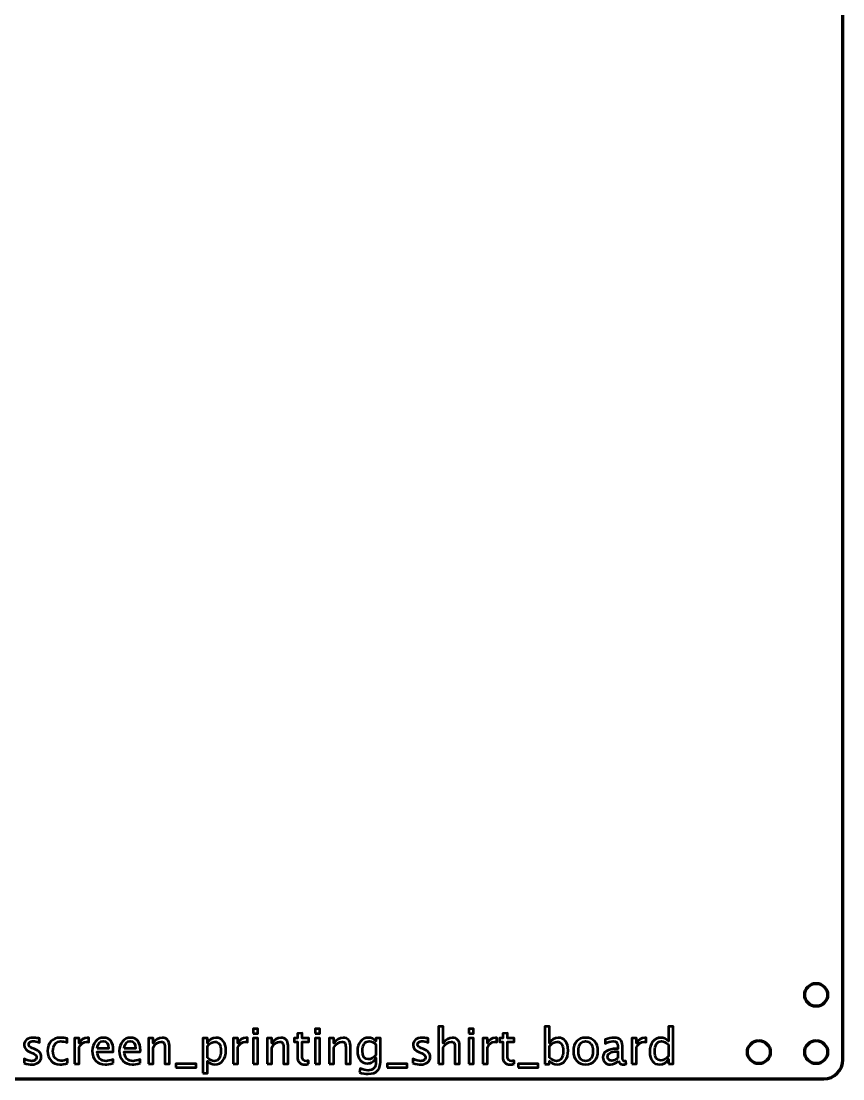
# Model space of a CAD drawing. Header units: centimetres. Extents: x -21.7 to 21.7, y -27.7 to 27.7.
# Drawn here: x 0.18 to 21.7, y -27.7 to 0 of the extents above; entities that cross this region are included whole.
import ezdxf

# ---------------------------------------------------------------- set-up
doc = ezdxf.new("R2010")
doc.units = ezdxf.units.CM
doc.header["$MEASUREMENT"] = 0
doc.layers.add('Layer 1', color=7, linetype='Continuous')

msp = doc.modelspace()

# ---------------------------------------------------------------- linework, layer by layer
at = {"layer": 'Layer 1', "lineweight": 158}
for centre in [(21.00001, -25.50001), (19.50001, -27.00001), (21.00001, -27.00001)]:
    msp.add_ellipse(centre, major_axis=(0, 0.30001), ratio=1, dxfattribs=at)
msp.add_open_spline([(-5.2, 22.7), (-5.2, 22.7), (-5.2, 27.2), (-5.2, 27.2), (-5.2, 27.2), (-5.2, 27.47614), (-4.97614, 27.7), (-4.7, 27.7), (-4.7, 27.7), (-4.7, 27.7), (4.7, 27.7), (4.7, 27.7), (4.7, 27.7), (4.97614, 27.7), (5.2, 27.47614), (5.2, 27.2), (5.2, 27.2), (5.2, 27.2), (5.2, 22.7), (5.2, 22.7), (5.2, 22.7), (5.2, 21.04314), (6.54314, 19.7), (8.2, 19.7), (8.2, 19.7), (8.2, 19.7), (18.7, 17.2), (18.7, 17.2), (18.7, 17.2), (20.35686, 17.2), (21.7, 15.85686), (21.7, 14.2), (21.7, 14.2), (21.7, 14.2), (21.7, -27.2), (21.7, -27.2), (21.7, -27.2), (21.7, -27.47614), (21.47614, -27.7), (21.2, -27.7), (21.2, -27.7), (21.2, -27.7), (4.7, -27.7), (4.7, -27.7), (4.7, -27.7), (4.7, -27.7), (-4.7, -27.7), (-4.7, -27.7), (-4.7, -27.7), (-4.7, -27.7), (-21.2, -27.7), (-21.2, -27.7), (-21.2, -27.7), (-21.47614, -27.7), (-21.7, -27.47614), (-21.7, -27.2), (-21.7, -27.2), (-21.7, -27.2), (-21.7, 14.2), (-21.7, 14.2), (-21.7, 14.2), (-21.7, 15.85686), (-20.35686, 17.2), (-18.7, 17.2), (-18.7, 17.2), (-18.7, 17.2), (-8.2, 19.7), (-8.2, 19.7), (-8.2, 19.7), (-6.54314, 19.7), (-5.2, 21.04314), (-5.2, 22.7)], degree=3, knots=[0, 0, 0, 0, 0.05263158, 0.05263158, 0.05263158, 0.05263158, 0.10526316, 0.10526316, 0.10526316, 0.10526316, 0.15789474, 0.15789474, 0.15789474, 0.15789474, 0.21052632, 0.21052632, 0.21052632, 0.21052632, 0.26315789, 0.26315789, 0.26315789, 0.26315789, 0.31578947, 0.31578947, 0.31578947, 0.31578947, 0.36842105, 0.36842105, 0.36842105, 0.36842105, 0.42105263, 0.42105263, 0.42105263, 0.42105263, 0.47368421, 0.47368421, 0.47368421, 0.47368421, 0.52631579, 0.52631579, 0.52631579, 0.52631579, 0.57894737, 0.57894737, 0.57894737, 0.57894737, 0.63157895, 0.63157895, 0.63157895, 0.63157895, 0.68421053, 0.68421053, 0.68421053, 0.68421053, 0.73684211, 0.73684211, 0.73684211, 0.73684211, 0.78947368, 0.78947368, 0.78947368, 0.78947368, 0.84210526, 0.84210526, 0.84210526, 0.84210526, 0.89473684, 0.89473684, 0.89473684, 0.89473684, 1, 1, 1, 1], dxfattribs=at)
at = {"layer": 'Layer 1', "color": 5, "lineweight": 53}
for points, knots in [([(6.25127, -26.51376), (6.25127, -26.51376), (6.25127, -26.39184), (6.25127, -26.39184), (6.25127, -26.39184), (6.25127, -26.39184), (6.37319, -26.39184), (6.37319, -26.39184), (6.37319, -26.39184), (6.37319, -26.39184), (6.37319, -26.51376), (6.37319, -26.51376), (6.37319, -26.51376), (6.37319, -26.51376), (6.25127, -26.51376), (6.25127, -26.51376)], [0, 0, 0, 0, 0.2, 0.2, 0.2, 0.2, 0.4, 0.4, 0.4, 0.4, 0.6, 0.6, 0.6, 0.6, 1, 1, 1, 1]), ([(7.70754, -27.30984), (7.66986, -27.32021), (7.63706, -27.32529), (7.60933, -27.32529), (7.60933, -27.32529), (7.5471, -27.32529), (7.49863, -27.30751), (7.46391, -27.27195), (7.46391, -27.27195), (7.42899, -27.23639), (7.41163, -27.18707), (7.41163, -27.12378), (7.41163, -27.12378), (7.41163, -27.12378), (7.41163, -26.72839), (7.41163, -26.72839), (7.41163, -26.72839), (7.41163, -26.72839), (7.32739, -26.72839), (7.32739, -26.72839), (7.32739, -26.72839), (7.32739, -26.72839), (7.32739, -26.63695), (7.32739, -26.63695), (7.32739, -26.63695), (7.32739, -26.63695), (7.41163, -26.63695), (7.41163, -26.63695), (7.41163, -26.63695), (7.41163, -26.63695), (7.41163, -26.51524), (7.41163, -26.51524), (7.41163, -26.51524), (7.41163, -26.51524), (7.53355, -26.5036), (7.53355, -26.5036), (7.53355, -26.5036), (7.53355, -26.5036), (7.53355, -26.63695), (7.53355, -26.63695), (7.53355, -26.63695), (7.53355, -26.63695), (7.71008, -26.63695), (7.71008, -26.63695), (7.71008, -26.63695), (7.71008, -26.63695), (7.71008, -26.72839), (7.71008, -26.72839), (7.71008, -26.72839), (7.71008, -26.72839), (7.53355, -26.72839), (7.53355, -26.72839), (7.53355, -26.72839), (7.53355, -26.72839), (7.53355, -27.10177), (7.53355, -27.10177), (7.53355, -27.10177), (7.53355, -27.18982), (7.57186, -27.23385), (7.64827, -27.23385), (7.64827, -27.23385), (7.66457, -27.23385), (7.68426, -27.2311), (7.70754, -27.22581), (7.70754, -27.22581), (7.70754, -27.22581), (7.70754, -27.30984), (7.70754, -27.30984)], [0, 0, 0, 0, 0.05555556, 0.05555556, 0.05555556, 0.05555556, 0.11111111, 0.11111111, 0.11111111, 0.11111111, 0.16666667, 0.16666667, 0.16666667, 0.16666667, 0.22222222, 0.22222222, 0.22222222, 0.22222222, 0.27777778, 0.27777778, 0.27777778, 0.27777778, 0.33333333, 0.33333333, 0.33333333, 0.33333333, 0.38888889, 0.38888889, 0.38888889, 0.38888889, 0.44444444, 0.44444444, 0.44444444, 0.44444444, 0.5, 0.5, 0.5, 0.5, 0.55555556, 0.55555556, 0.55555556, 0.55555556, 0.61111111, 0.61111111, 0.61111111, 0.61111111, 0.66666667, 0.66666667, 0.66666667, 0.66666667, 0.72222222, 0.72222222, 0.72222222, 0.72222222, 0.77777778, 0.77777778, 0.77777778, 0.77777778, 0.83333333, 0.83333333, 0.83333333, 0.83333333, 0.88888889, 0.88888889, 0.88888889, 0.88888889, 1, 1, 1, 1]), ([(7.88153, -26.51376), (7.88153, -26.51376), (7.88153, -26.39184), (7.88153, -26.39184), (7.88153, -26.39184), (7.88153, -26.39184), (8.00345, -26.39184), (8.00345, -26.39184), (8.00345, -26.39184), (8.00345, -26.39184), (8.00345, -26.51376), (8.00345, -26.51376), (8.00345, -26.51376), (8.00345, -26.51376), (7.88153, -26.51376), (7.88153, -26.51376)], [0, 0, 0, 0, 0.2, 0.2, 0.2, 0.2, 0.4, 0.4, 0.4, 0.4, 0.6, 0.6, 0.6, 0.6, 1, 1, 1, 1]), ([(11.11115, -27.31005), (11.11115, -27.31005), (11.11115, -26.33088), (11.11115, -26.33088), (11.11115, -26.33088), (11.11115, -26.33088), (11.23307, -26.33088), (11.23307, -26.33088), (11.23307, -26.33088), (11.23307, -26.33088), (11.23307, -26.76416), (11.23307, -26.76416), (11.23307, -26.76416), (11.29763, -26.66997), (11.37679, -26.62298), (11.47035, -26.62298), (11.47035, -26.62298), (11.52919, -26.62298), (11.57597, -26.64139), (11.61047, -26.67844), (11.61047, -26.67844), (11.64497, -26.71527), (11.66233, -26.76501), (11.66233, -26.82724), (11.66233, -26.82724), (11.66233, -26.82724), (11.66233, -27.31005), (11.66233, -27.31005), (11.66233, -27.31005), (11.66233, -27.31005), (11.54041, -27.31005), (11.54041, -27.31005), (11.54041, -27.31005), (11.54041, -27.31005), (11.54041, -26.86703), (11.54041, -26.86703), (11.54041, -26.86703), (11.54041, -26.81708), (11.533, -26.78152), (11.5184, -26.76035), (11.5184, -26.76035), (11.50358, -26.73897), (11.47924, -26.72839), (11.44516, -26.72839), (11.44516, -26.72839), (11.37023, -26.72839), (11.29953, -26.77728), (11.23307, -26.87507), (11.23307, -26.87507), (11.23307, -26.87507), (11.23307, -27.31005), (11.23307, -27.31005), (11.23307, -27.31005), (11.23307, -27.31005), (11.11115, -27.31005), (11.11115, -27.31005)], [0, 0, 0, 0, 0.06666667, 0.06666667, 0.06666667, 0.06666667, 0.13333333, 0.13333333, 0.13333333, 0.13333333, 0.2, 0.2, 0.2, 0.2, 0.26666667, 0.26666667, 0.26666667, 0.26666667, 0.33333333, 0.33333333, 0.33333333, 0.33333333, 0.4, 0.4, 0.4, 0.4, 0.46666667, 0.46666667, 0.46666667, 0.46666667, 0.53333333, 0.53333333, 0.53333333, 0.53333333, 0.6, 0.6, 0.6, 0.6, 0.66666667, 0.66666667, 0.66666667, 0.66666667, 0.73333333, 0.73333333, 0.73333333, 0.73333333, 0.8, 0.8, 0.8, 0.8, 0.86666667, 0.86666667, 0.86666667, 0.86666667, 1, 1, 1, 1]), ([(11.8994, -26.51376), (11.8994, -26.51376), (11.8994, -26.39184), (11.8994, -26.39184), (11.8994, -26.39184), (11.8994, -26.39184), (12.02132, -26.39184), (12.02132, -26.39184), (12.02132, -26.39184), (12.02132, -26.39184), (12.02132, -26.51376), (12.02132, -26.51376), (12.02132, -26.51376), (12.02132, -26.51376), (11.8994, -26.51376), (11.8994, -26.51376)], [0, 0, 0, 0, 0.2, 0.2, 0.2, 0.2, 0.4, 0.4, 0.4, 0.4, 0.6, 0.6, 0.6, 0.6, 1, 1, 1, 1]), ([(13.08706, -27.30984), (13.04938, -27.32021), (13.01658, -27.32529), (12.98885, -27.32529), (12.98885, -27.32529), (12.92662, -27.32529), (12.87815, -27.30751), (12.84343, -27.27195), (12.84343, -27.27195), (12.80851, -27.23639), (12.79115, -27.18707), (12.79115, -27.12378), (12.79115, -27.12378), (12.79115, -27.12378), (12.79115, -26.72839), (12.79115, -26.72839), (12.79115, -26.72839), (12.79115, -26.72839), (12.70691, -26.72839), (12.70691, -26.72839), (12.70691, -26.72839), (12.70691, -26.72839), (12.70691, -26.63695), (12.70691, -26.63695), (12.70691, -26.63695), (12.70691, -26.63695), (12.79115, -26.63695), (12.79115, -26.63695), (12.79115, -26.63695), (12.79115, -26.63695), (12.79115, -26.51524), (12.79115, -26.51524), (12.79115, -26.51524), (12.79115, -26.51524), (12.91307, -26.5036), (12.91307, -26.5036), (12.91307, -26.5036), (12.91307, -26.5036), (12.91307, -26.63695), (12.91307, -26.63695), (12.91307, -26.63695), (12.91307, -26.63695), (13.0896, -26.63695), (13.0896, -26.63695), (13.0896, -26.63695), (13.0896, -26.63695), (13.0896, -26.72839), (13.0896, -26.72839), (13.0896, -26.72839), (13.0896, -26.72839), (12.91307, -26.72839), (12.91307, -26.72839), (12.91307, -26.72839), (12.91307, -26.72839), (12.91307, -27.10177), (12.91307, -27.10177), (12.91307, -27.10177), (12.91307, -27.18982), (12.95138, -27.23385), (13.02779, -27.23385), (13.02779, -27.23385), (13.04409, -27.23385), (13.06378, -27.2311), (13.08706, -27.22581), (13.08706, -27.22581), (13.08706, -27.22581), (13.08706, -27.30984), (13.08706, -27.30984)], [0, 0, 0, 0, 0.05555556, 0.05555556, 0.05555556, 0.05555556, 0.11111111, 0.11111111, 0.11111111, 0.11111111, 0.16666667, 0.16666667, 0.16666667, 0.16666667, 0.22222222, 0.22222222, 0.22222222, 0.22222222, 0.27777778, 0.27777778, 0.27777778, 0.27777778, 0.33333333, 0.33333333, 0.33333333, 0.33333333, 0.38888889, 0.38888889, 0.38888889, 0.38888889, 0.44444444, 0.44444444, 0.44444444, 0.44444444, 0.5, 0.5, 0.5, 0.5, 0.55555556, 0.55555556, 0.55555556, 0.55555556, 0.61111111, 0.61111111, 0.61111111, 0.61111111, 0.66666667, 0.66666667, 0.66666667, 0.66666667, 0.72222222, 0.72222222, 0.72222222, 0.72222222, 0.77777778, 0.77777778, 0.77777778, 0.77777778, 0.83333333, 0.83333333, 0.83333333, 0.83333333, 0.88888889, 0.88888889, 0.88888889, 0.88888889, 1, 1, 1, 1]), ([(13.89605, -27.31767), (13.89605, -27.31767), (13.89605, -26.33088), (13.89605, -26.33088), (13.89605, -26.33088), (13.89605, -26.33088), (14.01797, -26.33088), (14.01797, -26.33088), (14.01797, -26.33088), (14.01797, -26.33088), (14.01797, -26.76416), (14.01797, -26.76416), (14.01797, -26.76416), (14.06792, -26.66997), (14.14307, -26.62298), (14.24318, -26.62298), (14.24318, -26.62298), (14.32425, -26.62298), (14.38796, -26.6524), (14.43453, -26.71146), (14.43453, -26.71146), (14.4811, -26.77051), (14.50438, -26.85116), (14.50438, -26.95339), (14.50438, -26.95339), (14.50438, -27.06473), (14.47792, -27.15469), (14.42522, -27.22284), (14.42522, -27.22284), (14.37251, -27.29121), (14.30309, -27.32529), (14.21715, -27.32529), (14.21715, -27.32529), (14.13735, -27.32529), (14.07089, -27.29481), (14.01797, -27.23364), (14.01797, -27.23364), (14.01797, -27.23364), (14.00315, -27.31767), (14.00315, -27.31767), (14.00315, -27.31767), (14.00315, -27.31767), (13.89605, -27.31767), (13.89605, -27.31767)], [0, 0, 0, 0, 0.08333333, 0.08333333, 0.08333333, 0.08333333, 0.16666667, 0.16666667, 0.16666667, 0.16666667, 0.25, 0.25, 0.25, 0.25, 0.33333333, 0.33333333, 0.33333333, 0.33333333, 0.41666667, 0.41666667, 0.41666667, 0.41666667, 0.5, 0.5, 0.5, 0.5, 0.58333333, 0.58333333, 0.58333333, 0.58333333, 0.66666667, 0.66666667, 0.66666667, 0.66666667, 0.75, 0.75, 0.75, 0.75, 0.83333333, 0.83333333, 0.83333333, 0.83333333, 1, 1, 1, 1]), ([(17.12946, -27.31005), (17.12946, -27.31005), (17.12946, -27.18368), (17.12946, -27.18368), (17.12946, -27.18368), (17.07972, -27.27809), (17.00479, -27.32529), (16.90467, -27.32529), (16.90467, -27.32529), (16.82339, -27.32529), (16.75947, -27.29587), (16.7129, -27.23681), (16.7129, -27.23681), (16.66633, -27.17776), (16.64305, -27.09711), (16.64305, -26.99488), (16.64305, -26.99488), (16.64305, -26.88312), (16.66951, -26.79316), (16.72221, -26.725), (16.72221, -26.725), (16.77513, -26.65706), (16.84456, -26.62298), (16.93071, -26.62298), (16.93071, -26.62298), (17.0105, -26.62298), (17.07697, -26.65346), (17.12946, -26.71463), (17.12946, -26.71463), (17.12946, -26.71463), (17.12946, -26.33088), (17.12946, -26.33088), (17.12946, -26.33088), (17.12946, -26.33088), (17.25138, -26.33088), (17.25138, -26.33088), (17.25138, -26.33088), (17.25138, -26.33088), (17.25138, -27.31005), (17.25138, -27.31005), (17.25138, -27.31005), (17.25138, -27.31005), (17.12946, -27.31005), (17.12946, -27.31005)], [0, 0, 0, 0, 0.08333333, 0.08333333, 0.08333333, 0.08333333, 0.16666667, 0.16666667, 0.16666667, 0.16666667, 0.25, 0.25, 0.25, 0.25, 0.33333333, 0.33333333, 0.33333333, 0.33333333, 0.41666667, 0.41666667, 0.41666667, 0.41666667, 0.5, 0.5, 0.5, 0.5, 0.58333333, 0.58333333, 0.58333333, 0.58333333, 0.66666667, 0.66666667, 0.66666667, 0.66666667, 0.75, 0.75, 0.75, 0.75, 0.83333333, 0.83333333, 0.83333333, 0.83333333, 1, 1, 1, 1]), ([(0.25222, -27.28592), (0.25222, -27.28592), (0.25222, -27.17416), (0.25222, -27.17416), (0.25222, -27.17416), (0.33202, -27.21395), (0.40123, -27.23385), (0.46029, -27.23385), (0.46029, -27.23385), (0.49543, -27.23385), (0.52464, -27.22432), (0.54771, -27.20527), (0.54771, -27.20527), (0.57078, -27.18644), (0.58242, -27.16273), (0.58242, -27.13415), (0.58242, -27.13415), (0.58242, -27.09246), (0.55004, -27.05795), (0.48527, -27.03065), (0.48527, -27.03065), (0.48527, -27.03065), (0.41393, -27.00038), (0.41393, -27.00038), (0.41393, -27.00038), (0.30874, -26.95678), (0.25603, -26.8937), (0.25603, -26.81179), (0.25603, -26.81179), (0.25603, -26.75315), (0.27677, -26.70701), (0.31826, -26.67336), (0.31826, -26.67336), (0.35975, -26.6397), (0.41669, -26.62298), (0.48886, -26.62298), (0.48886, -26.62298), (0.52633, -26.62298), (0.5729, -26.62806), (0.62814, -26.63843), (0.62814, -26.63843), (0.62814, -26.63843), (0.65354, -26.6433), (0.65354, -26.6433), (0.65354, -26.6433), (0.65354, -26.6433), (0.65354, -26.7449), (0.65354, -26.7449), (0.65354, -26.7449), (0.5856, -26.72458), (0.53141, -26.71442), (0.49098, -26.71442), (0.49098, -26.71442), (0.45542, -26.71442), (0.42727, -26.72225), (0.40589, -26.7377), (0.40589, -26.7377), (0.38472, -26.75315), (0.37414, -26.7739), (0.37414, -26.79993), (0.37414, -26.79993), (0.37414, -26.83655), (0.40377, -26.86767), (0.46325, -26.89285), (0.46325, -26.89285), (0.46325, -26.89285), (0.52188, -26.91762), (0.52188, -26.91762), (0.52188, -26.91762), (0.58835, -26.94556), (0.63534, -26.97519), (0.66285, -27.00631), (0.66285, -27.00631), (0.69058, -27.03742), (0.70434, -27.07637), (0.70434, -27.12294), (0.70434, -27.12294), (0.70434, -27.18199), (0.68106, -27.23046), (0.63428, -27.26835), (0.63428, -27.26835), (0.58771, -27.30624), (0.52802, -27.32529), (0.45542, -27.32529), (0.45542, -27.32529), (0.39954, -27.32529), (0.33202, -27.31217), (0.25222, -27.28592)], [0, 0, 0, 0, 0.04347826, 0.04347826, 0.04347826, 0.04347826, 0.08695652, 0.08695652, 0.08695652, 0.08695652, 0.13043478, 0.13043478, 0.13043478, 0.13043478, 0.17391304, 0.17391304, 0.17391304, 0.17391304, 0.2173913, 0.2173913, 0.2173913, 0.2173913, 0.26086957, 0.26086957, 0.26086957, 0.26086957, 0.30434783, 0.30434783, 0.30434783, 0.30434783, 0.34782609, 0.34782609, 0.34782609, 0.34782609, 0.39130435, 0.39130435, 0.39130435, 0.39130435, 0.43478261, 0.43478261, 0.43478261, 0.43478261, 0.47826087, 0.47826087, 0.47826087, 0.47826087, 0.52173913, 0.52173913, 0.52173913, 0.52173913, 0.56521739, 0.56521739, 0.56521739, 0.56521739, 0.60869565, 0.60869565, 0.60869565, 0.60869565, 0.65217391, 0.65217391, 0.65217391, 0.65217391, 0.69565217, 0.69565217, 0.69565217, 0.69565217, 0.73913043, 0.73913043, 0.73913043, 0.73913043, 0.7826087, 0.7826087, 0.7826087, 0.7826087, 0.82608696, 0.82608696, 0.82608696, 0.82608696, 0.86956522, 0.86956522, 0.86956522, 0.86956522, 0.91304348, 0.91304348, 0.91304348, 0.91304348, 1, 1, 1, 1]), ([(1.3912, -27.28973), (1.31225, -27.31344), (1.24409, -27.32529), (1.18673, -27.32529), (1.18673, -27.32529), (1.09571, -27.32529), (1.02036, -27.29163), (0.96046, -27.22454), (0.96046, -27.22454), (0.90056, -27.15723), (0.8705, -27.07235), (0.8705, -26.97011), (0.8705, -26.97011), (0.8705, -26.86089), (0.90013, -26.77559), (0.9594, -26.71463), (0.9594, -26.71463), (1.01867, -26.65346), (1.10143, -26.62298), (1.20769, -26.62298), (1.20769, -26.62298), (1.25997, -26.62298), (1.31881, -26.63018), (1.38358, -26.64457), (1.38358, -26.64457), (1.38358, -26.64457), (1.38358, -26.74744), (1.38358, -26.74744), (1.38358, -26.74744), (1.31479, -26.72712), (1.2587, -26.71696), (1.21552, -26.71696), (1.21552, -26.71696), (1.15286, -26.71696), (1.1027, -26.74045), (1.06523, -26.78723), (1.06523, -26.78723), (1.02777, -26.83401), (1.00893, -26.89645), (1.00893, -26.97435), (1.00893, -26.97435), (1.00893, -27.04991), (1.0284, -27.11087), (1.06714, -27.15765), (1.06714, -27.15765), (1.10587, -27.20422), (1.15646, -27.2275), (1.21933, -27.2275), (1.21933, -27.2275), (1.275, -27.2275), (1.33215, -27.21311), (1.3912, -27.18432), (1.3912, -27.18432), (1.3912, -27.18432), (1.3912, -27.28973), (1.3912, -27.28973)], [0, 0, 0, 0, 0.06666667, 0.06666667, 0.06666667, 0.06666667, 0.13333333, 0.13333333, 0.13333333, 0.13333333, 0.2, 0.2, 0.2, 0.2, 0.26666667, 0.26666667, 0.26666667, 0.26666667, 0.33333333, 0.33333333, 0.33333333, 0.33333333, 0.4, 0.4, 0.4, 0.4, 0.46666667, 0.46666667, 0.46666667, 0.46666667, 0.53333333, 0.53333333, 0.53333333, 0.53333333, 0.6, 0.6, 0.6, 0.6, 0.66666667, 0.66666667, 0.66666667, 0.66666667, 0.73333333, 0.73333333, 0.73333333, 0.73333333, 0.8, 0.8, 0.8, 0.8, 0.86666667, 0.86666667, 0.86666667, 0.86666667, 1, 1, 1, 1]), ([(1.57429, -27.31005), (1.57429, -27.31005), (1.57429, -26.63695), (1.57429, -26.63695), (1.57429, -26.63695), (1.57429, -26.63695), (1.69621, -26.63695), (1.69621, -26.63695), (1.69621, -26.63695), (1.69621, -26.63695), (1.69621, -26.76416), (1.69621, -26.76416), (1.69621, -26.76416), (1.74468, -26.66997), (1.81496, -26.62298), (1.90724, -26.62298), (1.90724, -26.62298), (1.91973, -26.62298), (1.93285, -26.62404), (1.9464, -26.62615), (1.9464, -26.62615), (1.9464, -26.62615), (1.9464, -26.74024), (1.9464, -26.74024), (1.9464, -26.74024), (1.92523, -26.73326), (1.90661, -26.72966), (1.89052, -26.72966), (1.89052, -26.72966), (1.81305, -26.72966), (1.74828, -26.77538), (1.69621, -26.86703), (1.69621, -26.86703), (1.69621, -26.86703), (1.69621, -27.31005), (1.69621, -27.31005), (1.69621, -27.31005), (1.69621, -27.31005), (1.57429, -27.31005), (1.57429, -27.31005)], [0, 0, 0, 0, 0.09090909, 0.09090909, 0.09090909, 0.09090909, 0.18181818, 0.18181818, 0.18181818, 0.18181818, 0.27272727, 0.27272727, 0.27272727, 0.27272727, 0.36363636, 0.36363636, 0.36363636, 0.36363636, 0.45454545, 0.45454545, 0.45454545, 0.45454545, 0.54545455, 0.54545455, 0.54545455, 0.54545455, 0.63636364, 0.63636364, 0.63636364, 0.63636364, 0.72727273, 0.72727273, 0.72727273, 0.72727273, 0.81818182, 0.81818182, 0.81818182, 0.81818182, 1, 1, 1, 1]), ([(2.58796, -27.28846), (2.50605, -27.31301), (2.43598, -27.32529), (2.37756, -27.32529), (2.37756, -27.32529), (2.27787, -27.32529), (2.1968, -27.29227), (2.13436, -27.22644), (2.13436, -27.22644), (2.07192, -27.16061), (2.04059, -27.07531), (2.04059, -26.97032), (2.04059, -26.97032), (2.04059, -26.86851), (2.06811, -26.7849), (2.12335, -26.7195), (2.12335, -26.7195), (2.1786, -26.65431), (2.24929, -26.62171), (2.33544, -26.62171), (2.33544, -26.62171), (2.41693, -26.62171), (2.48001, -26.65071), (2.52446, -26.7087), (2.52446, -26.7087), (2.56891, -26.7667), (2.59114, -26.84883), (2.59114, -26.9553), (2.59114, -26.9553), (2.59114, -26.9553), (2.5905, -26.99255), (2.5905, -26.99255), (2.5905, -26.99255), (2.5905, -26.99255), (2.16505, -26.99255), (2.16505, -26.99255), (2.16505, -26.99255), (2.18283, -27.15342), (2.26136, -27.23385), (2.40042, -27.23385), (2.40042, -27.23385), (2.45144, -27.23385), (2.51388, -27.21946), (2.58796, -27.19067), (2.58796, -27.19067), (2.58796, -27.19067), (2.58796, -27.28846), (2.58796, -27.28846)], [0, 0, 0, 0, 0.07692308, 0.07692308, 0.07692308, 0.07692308, 0.15384615, 0.15384615, 0.15384615, 0.15384615, 0.23076923, 0.23076923, 0.23076923, 0.23076923, 0.30769231, 0.30769231, 0.30769231, 0.30769231, 0.38461538, 0.38461538, 0.38461538, 0.38461538, 0.46153846, 0.46153846, 0.46153846, 0.46153846, 0.53846154, 0.53846154, 0.53846154, 0.53846154, 0.61538462, 0.61538462, 0.61538462, 0.61538462, 0.69230769, 0.69230769, 0.69230769, 0.69230769, 0.76923077, 0.76923077, 0.76923077, 0.76923077, 0.84615385, 0.84615385, 0.84615385, 0.84615385, 1, 1, 1, 1]), ([(2.1714, -26.90111), (2.1714, -26.90111), (2.46858, -26.90111), (2.46858, -26.90111), (2.46858, -26.90111), (2.46858, -26.7758), (2.4218, -26.71315), (2.32846, -26.71315), (2.32846, -26.71315), (2.23448, -26.71315), (2.1822, -26.7758), (2.1714, -26.90111)], [0, 0, 0, 0, 0.25, 0.25, 0.25, 0.25, 0.5, 0.5, 0.5, 0.5, 1, 1, 1, 1]), ([(3.29556, -27.28846), (3.21365, -27.31301), (3.14358, -27.32529), (3.08516, -27.32529), (3.08516, -27.32529), (2.98547, -27.32529), (2.9044, -27.29227), (2.84196, -27.22644), (2.84196, -27.22644), (2.77952, -27.16061), (2.74819, -27.07531), (2.74819, -26.97032), (2.74819, -26.97032), (2.74819, -26.86851), (2.77571, -26.7849), (2.83095, -26.7195), (2.83095, -26.7195), (2.8862, -26.65431), (2.95689, -26.62171), (3.04304, -26.62171), (3.04304, -26.62171), (3.12453, -26.62171), (3.18761, -26.65071), (3.23206, -26.7087), (3.23206, -26.7087), (3.27651, -26.7667), (3.29874, -26.84883), (3.29874, -26.9553), (3.29874, -26.9553), (3.29874, -26.9553), (3.2981, -26.99255), (3.2981, -26.99255), (3.2981, -26.99255), (3.2981, -26.99255), (2.87265, -26.99255), (2.87265, -26.99255), (2.87265, -26.99255), (2.89043, -27.15342), (2.96896, -27.23385), (3.10802, -27.23385), (3.10802, -27.23385), (3.15904, -27.23385), (3.22148, -27.21946), (3.29556, -27.19067), (3.29556, -27.19067), (3.29556, -27.19067), (3.29556, -27.28846), (3.29556, -27.28846)], [0, 0, 0, 0, 0.07692308, 0.07692308, 0.07692308, 0.07692308, 0.15384615, 0.15384615, 0.15384615, 0.15384615, 0.23076923, 0.23076923, 0.23076923, 0.23076923, 0.30769231, 0.30769231, 0.30769231, 0.30769231, 0.38461538, 0.38461538, 0.38461538, 0.38461538, 0.46153846, 0.46153846, 0.46153846, 0.46153846, 0.53846154, 0.53846154, 0.53846154, 0.53846154, 0.61538462, 0.61538462, 0.61538462, 0.61538462, 0.69230769, 0.69230769, 0.69230769, 0.69230769, 0.76923077, 0.76923077, 0.76923077, 0.76923077, 0.84615385, 0.84615385, 0.84615385, 0.84615385, 1, 1, 1, 1]), ([(2.879, -26.90111), (2.879, -26.90111), (3.17618, -26.90111), (3.17618, -26.90111), (3.17618, -26.90111), (3.17618, -26.7758), (3.1294, -26.71315), (3.03606, -26.71315), (3.03606, -26.71315), (2.94208, -26.71315), (2.8898, -26.7758), (2.879, -26.90111)], [0, 0, 0, 0, 0.25, 0.25, 0.25, 0.25, 0.5, 0.5, 0.5, 0.5, 1, 1, 1, 1]), ([(3.50913, -27.31005), (3.50913, -27.31005), (3.50913, -26.63695), (3.50913, -26.63695), (3.50913, -26.63695), (3.50913, -26.63695), (3.63105, -26.63695), (3.63105, -26.63695), (3.63105, -26.63695), (3.63105, -26.63695), (3.63105, -26.76416), (3.63105, -26.76416), (3.63105, -26.76416), (3.69561, -26.66997), (3.77477, -26.62298), (3.86833, -26.62298), (3.86833, -26.62298), (3.92717, -26.62298), (3.97395, -26.64139), (4.00845, -26.67844), (4.00845, -26.67844), (4.04295, -26.71527), (4.06031, -26.76501), (4.06031, -26.82724), (4.06031, -26.82724), (4.06031, -26.82724), (4.06031, -27.31005), (4.06031, -27.31005), (4.06031, -27.31005), (4.06031, -27.31005), (3.93839, -27.31005), (3.93839, -27.31005), (3.93839, -27.31005), (3.93839, -27.31005), (3.93839, -26.86703), (3.93839, -26.86703), (3.93839, -26.86703), (3.93839, -26.81708), (3.93098, -26.78152), (3.91638, -26.76035), (3.91638, -26.76035), (3.90156, -26.73897), (3.87722, -26.72839), (3.84314, -26.72839), (3.84314, -26.72839), (3.76821, -26.72839), (3.69751, -26.77728), (3.63105, -26.87507), (3.63105, -26.87507), (3.63105, -26.87507), (3.63105, -27.31005), (3.63105, -27.31005), (3.63105, -27.31005), (3.63105, -27.31005), (3.50913, -27.31005), (3.50913, -27.31005)], [0, 0, 0, 0, 0.06666667, 0.06666667, 0.06666667, 0.06666667, 0.13333333, 0.13333333, 0.13333333, 0.13333333, 0.2, 0.2, 0.2, 0.2, 0.26666667, 0.26666667, 0.26666667, 0.26666667, 0.33333333, 0.33333333, 0.33333333, 0.33333333, 0.4, 0.4, 0.4, 0.4, 0.46666667, 0.46666667, 0.46666667, 0.46666667, 0.53333333, 0.53333333, 0.53333333, 0.53333333, 0.6, 0.6, 0.6, 0.6, 0.66666667, 0.66666667, 0.66666667, 0.66666667, 0.73333333, 0.73333333, 0.73333333, 0.73333333, 0.8, 0.8, 0.8, 0.8, 0.86666667, 0.86666667, 0.86666667, 0.86666667, 1, 1, 1, 1]), ([(4.93238, -27.55516), (4.93238, -27.55516), (4.93238, -26.63695), (4.93238, -26.63695), (4.93238, -26.63695), (4.93238, -26.63695), (5.0543, -26.63695), (5.0543, -26.63695), (5.0543, -26.63695), (5.0543, -26.63695), (5.0543, -26.76416), (5.0543, -26.76416), (5.0543, -26.76416), (5.10425, -26.66997), (5.1794, -26.62298), (5.27951, -26.62298), (5.27951, -26.62298), (5.36058, -26.62298), (5.42429, -26.6524), (5.47086, -26.71146), (5.47086, -26.71146), (5.51743, -26.77051), (5.54071, -26.85116), (5.54071, -26.95339), (5.54071, -26.95339), (5.54071, -27.06473), (5.51425, -27.15469), (5.46155, -27.22284), (5.46155, -27.22284), (5.40884, -27.29121), (5.33942, -27.32529), (5.25348, -27.32529), (5.25348, -27.32529), (5.17368, -27.32529), (5.10722, -27.29481), (5.0543, -27.23364), (5.0543, -27.23364), (5.0543, -27.23364), (5.0543, -27.55516), (5.0543, -27.55516), (5.0543, -27.55516), (5.0543, -27.55516), (4.93238, -27.55516), (4.93238, -27.55516)], [0, 0, 0, 0, 0.08333333, 0.08333333, 0.08333333, 0.08333333, 0.16666667, 0.16666667, 0.16666667, 0.16666667, 0.25, 0.25, 0.25, 0.25, 0.33333333, 0.33333333, 0.33333333, 0.33333333, 0.41666667, 0.41666667, 0.41666667, 0.41666667, 0.5, 0.5, 0.5, 0.5, 0.58333333, 0.58333333, 0.58333333, 0.58333333, 0.66666667, 0.66666667, 0.66666667, 0.66666667, 0.75, 0.75, 0.75, 0.75, 0.83333333, 0.83333333, 0.83333333, 0.83333333, 1, 1, 1, 1]), ([(5.0543, -27.14961), (5.11717, -27.2057), (5.17707, -27.23385), (5.23401, -27.23385), (5.23401, -27.23385), (5.2901, -27.23385), (5.33349, -27.21035), (5.36397, -27.16358), (5.36397, -27.16358), (5.39466, -27.1168), (5.4099, -27.05097), (5.4099, -26.96588), (5.4099, -26.96588), (5.4099, -26.8084), (5.35783, -26.72966), (5.25369, -26.72966), (5.25369, -26.72966), (5.18553, -26.72966), (5.11907, -26.76649), (5.0543, -26.84036), (5.0543, -26.84036), (5.0543, -26.84036), (5.0543, -27.14961), (5.0543, -27.14961)], [0, 0, 0, 0, 0.14285714, 0.14285714, 0.14285714, 0.14285714, 0.28571429, 0.28571429, 0.28571429, 0.28571429, 0.42857143, 0.42857143, 0.42857143, 0.42857143, 0.57142857, 0.57142857, 0.57142857, 0.57142857, 0.71428571, 0.71428571, 0.71428571, 0.71428571, 1, 1, 1, 1]), ([(5.73163, -27.31005), (5.73163, -27.31005), (5.73163, -26.63695), (5.73163, -26.63695), (5.73163, -26.63695), (5.73163, -26.63695), (5.85355, -26.63695), (5.85355, -26.63695), (5.85355, -26.63695), (5.85355, -26.63695), (5.85355, -26.76416), (5.85355, -26.76416), (5.85355, -26.76416), (5.90202, -26.66997), (5.9723, -26.62298), (6.06458, -26.62298), (6.06458, -26.62298), (6.07707, -26.62298), (6.09019, -26.62404), (6.10374, -26.62615), (6.10374, -26.62615), (6.10374, -26.62615), (6.10374, -26.74024), (6.10374, -26.74024), (6.10374, -26.74024), (6.08257, -26.73326), (6.06395, -26.72966), (6.04786, -26.72966), (6.04786, -26.72966), (5.97039, -26.72966), (5.90562, -26.77538), (5.85355, -26.86703), (5.85355, -26.86703), (5.85355, -26.86703), (5.85355, -27.31005), (5.85355, -27.31005), (5.85355, -27.31005), (5.85355, -27.31005), (5.73163, -27.31005), (5.73163, -27.31005)], [0, 0, 0, 0, 0.09090909, 0.09090909, 0.09090909, 0.09090909, 0.18181818, 0.18181818, 0.18181818, 0.18181818, 0.27272727, 0.27272727, 0.27272727, 0.27272727, 0.36363636, 0.36363636, 0.36363636, 0.36363636, 0.45454545, 0.45454545, 0.45454545, 0.45454545, 0.54545455, 0.54545455, 0.54545455, 0.54545455, 0.63636364, 0.63636364, 0.63636364, 0.63636364, 0.72727273, 0.72727273, 0.72727273, 0.72727273, 0.81818182, 0.81818182, 0.81818182, 0.81818182, 1, 1, 1, 1]), ([(6.25127, -27.31005), (6.25127, -27.31005), (6.25127, -26.63695), (6.25127, -26.63695), (6.25127, -26.63695), (6.25127, -26.63695), (6.37319, -26.63695), (6.37319, -26.63695), (6.37319, -26.63695), (6.37319, -26.63695), (6.37319, -27.31005), (6.37319, -27.31005), (6.37319, -27.31005), (6.37319, -27.31005), (6.25127, -27.31005), (6.25127, -27.31005)], [0, 0, 0, 0, 0.2, 0.2, 0.2, 0.2, 0.4, 0.4, 0.4, 0.4, 0.6, 0.6, 0.6, 0.6, 1, 1, 1, 1]), ([(6.6183, -27.31005), (6.6183, -27.31005), (6.6183, -26.63695), (6.6183, -26.63695), (6.6183, -26.63695), (6.6183, -26.63695), (6.74022, -26.63695), (6.74022, -26.63695), (6.74022, -26.63695), (6.74022, -26.63695), (6.74022, -26.76416), (6.74022, -26.76416), (6.74022, -26.76416), (6.80478, -26.66997), (6.88394, -26.62298), (6.9775, -26.62298), (6.9775, -26.62298), (7.03634, -26.62298), (7.08312, -26.64139), (7.11762, -26.67844), (7.11762, -26.67844), (7.15212, -26.71527), (7.16948, -26.76501), (7.16948, -26.82724), (7.16948, -26.82724), (7.16948, -26.82724), (7.16948, -27.31005), (7.16948, -27.31005), (7.16948, -27.31005), (7.16948, -27.31005), (7.04756, -27.31005), (7.04756, -27.31005), (7.04756, -27.31005), (7.04756, -27.31005), (7.04756, -26.86703), (7.04756, -26.86703), (7.04756, -26.86703), (7.04756, -26.81708), (7.04015, -26.78152), (7.02555, -26.76035), (7.02555, -26.76035), (7.01073, -26.73897), (6.98639, -26.72839), (6.95231, -26.72839), (6.95231, -26.72839), (6.87738, -26.72839), (6.80668, -26.77728), (6.74022, -26.87507), (6.74022, -26.87507), (6.74022, -26.87507), (6.74022, -27.31005), (6.74022, -27.31005), (6.74022, -27.31005), (6.74022, -27.31005), (6.6183, -27.31005), (6.6183, -27.31005)], [0, 0, 0, 0, 0.06666667, 0.06666667, 0.06666667, 0.06666667, 0.13333333, 0.13333333, 0.13333333, 0.13333333, 0.2, 0.2, 0.2, 0.2, 0.26666667, 0.26666667, 0.26666667, 0.26666667, 0.33333333, 0.33333333, 0.33333333, 0.33333333, 0.4, 0.4, 0.4, 0.4, 0.46666667, 0.46666667, 0.46666667, 0.46666667, 0.53333333, 0.53333333, 0.53333333, 0.53333333, 0.6, 0.6, 0.6, 0.6, 0.66666667, 0.66666667, 0.66666667, 0.66666667, 0.73333333, 0.73333333, 0.73333333, 0.73333333, 0.8, 0.8, 0.8, 0.8, 0.86666667, 0.86666667, 0.86666667, 0.86666667, 1, 1, 1, 1]), ([(7.88153, -27.31005), (7.88153, -27.31005), (7.88153, -26.63695), (7.88153, -26.63695), (7.88153, -26.63695), (7.88153, -26.63695), (8.00345, -26.63695), (8.00345, -26.63695), (8.00345, -26.63695), (8.00345, -26.63695), (8.00345, -27.31005), (8.00345, -27.31005), (8.00345, -27.31005), (8.00345, -27.31005), (7.88153, -27.31005), (7.88153, -27.31005)], [0, 0, 0, 0, 0.2, 0.2, 0.2, 0.2, 0.4, 0.4, 0.4, 0.4, 0.6, 0.6, 0.6, 0.6, 1, 1, 1, 1]), ([(8.24856, -27.31005), (8.24856, -27.31005), (8.24856, -26.63695), (8.24856, -26.63695), (8.24856, -26.63695), (8.24856, -26.63695), (8.37048, -26.63695), (8.37048, -26.63695), (8.37048, -26.63695), (8.37048, -26.63695), (8.37048, -26.76416), (8.37048, -26.76416), (8.37048, -26.76416), (8.43504, -26.66997), (8.5142, -26.62298), (8.60776, -26.62298), (8.60776, -26.62298), (8.6666, -26.62298), (8.71338, -26.64139), (8.74788, -26.67844), (8.74788, -26.67844), (8.78238, -26.71527), (8.79974, -26.76501), (8.79974, -26.82724), (8.79974, -26.82724), (8.79974, -26.82724), (8.79974, -27.31005), (8.79974, -27.31005), (8.79974, -27.31005), (8.79974, -27.31005), (8.67782, -27.31005), (8.67782, -27.31005), (8.67782, -27.31005), (8.67782, -27.31005), (8.67782, -26.86703), (8.67782, -26.86703), (8.67782, -26.86703), (8.67782, -26.81708), (8.67041, -26.78152), (8.65581, -26.76035), (8.65581, -26.76035), (8.64099, -26.73897), (8.61665, -26.72839), (8.58257, -26.72839), (8.58257, -26.72839), (8.50764, -26.72839), (8.43694, -26.77728), (8.37048, -26.87507), (8.37048, -26.87507), (8.37048, -26.87507), (8.37048, -27.31005), (8.37048, -27.31005), (8.37048, -27.31005), (8.37048, -27.31005), (8.24856, -27.31005), (8.24856, -27.31005)], [0, 0, 0, 0, 0.06666667, 0.06666667, 0.06666667, 0.06666667, 0.13333333, 0.13333333, 0.13333333, 0.13333333, 0.2, 0.2, 0.2, 0.2, 0.26666667, 0.26666667, 0.26666667, 0.26666667, 0.33333333, 0.33333333, 0.33333333, 0.33333333, 0.4, 0.4, 0.4, 0.4, 0.46666667, 0.46666667, 0.46666667, 0.46666667, 0.53333333, 0.53333333, 0.53333333, 0.53333333, 0.6, 0.6, 0.6, 0.6, 0.66666667, 0.66666667, 0.66666667, 0.66666667, 0.73333333, 0.73333333, 0.73333333, 0.73333333, 0.8, 0.8, 0.8, 0.8, 0.86666667, 0.86666667, 0.86666667, 0.86666667, 1, 1, 1, 1]), ([(9.03935, -27.53357), (9.03935, -27.53357), (9.05374, -27.42816), (9.05374, -27.42816), (9.05374, -27.42816), (9.12444, -27.46118), (9.1945, -27.47769), (9.26372, -27.47769), (9.26372, -27.47769), (9.40109, -27.47769), (9.46988, -27.40488), (9.46988, -27.25946), (9.46988, -27.25946), (9.46988, -27.25946), (9.46988, -27.15363), (9.46988, -27.15363), (9.46988, -27.15363), (9.44871, -27.19829), (9.41866, -27.23279), (9.3795, -27.25756), (9.3795, -27.25756), (9.34034, -27.28232), (9.29674, -27.29481), (9.24869, -27.29481), (9.24869, -27.29481), (9.1672, -27.29481), (9.10264, -27.2656), (9.05501, -27.20718), (9.05501, -27.20718), (9.00739, -27.14876), (8.98347, -27.0696), (8.98347, -26.96969), (8.98347, -26.96969), (8.98347, -26.86745), (9.01056, -26.78406), (9.06475, -26.7195), (9.06475, -26.7195), (9.11915, -26.65515), (9.18921, -26.62298), (9.27536, -26.62298), (9.27536, -26.62298), (9.35071, -26.62298), (9.41569, -26.65346), (9.46988, -26.71463), (9.46988, -26.71463), (9.46988, -26.71463), (9.46988, -26.63695), (9.46988, -26.63695), (9.46988, -26.63695), (9.46988, -26.63695), (9.5918, -26.63695), (9.5918, -26.63695), (9.5918, -26.63695), (9.5918, -26.63695), (9.5918, -27.12632), (9.5918, -27.12632), (9.5918, -27.12632), (9.5918, -27.23152), (9.5863, -27.30941), (9.57529, -27.36), (9.57529, -27.36), (9.5645, -27.41059), (9.54375, -27.45208), (9.5137, -27.48425), (9.5137, -27.48425), (9.46036, -27.54077), (9.37696, -27.56913), (9.26372, -27.56913), (9.26372, -27.56913), (9.18604, -27.56913), (9.11132, -27.55728), (9.03935, -27.53357)], [0, 0, 0, 0, 0.05263158, 0.05263158, 0.05263158, 0.05263158, 0.10526316, 0.10526316, 0.10526316, 0.10526316, 0.15789474, 0.15789474, 0.15789474, 0.15789474, 0.21052632, 0.21052632, 0.21052632, 0.21052632, 0.26315789, 0.26315789, 0.26315789, 0.26315789, 0.31578947, 0.31578947, 0.31578947, 0.31578947, 0.36842105, 0.36842105, 0.36842105, 0.36842105, 0.42105263, 0.42105263, 0.42105263, 0.42105263, 0.47368421, 0.47368421, 0.47368421, 0.47368421, 0.52631579, 0.52631579, 0.52631579, 0.52631579, 0.57894737, 0.57894737, 0.57894737, 0.57894737, 0.63157895, 0.63157895, 0.63157895, 0.63157895, 0.68421053, 0.68421053, 0.68421053, 0.68421053, 0.73684211, 0.73684211, 0.73684211, 0.73684211, 0.78947368, 0.78947368, 0.78947368, 0.78947368, 0.84210526, 0.84210526, 0.84210526, 0.84210526, 0.89473684, 0.89473684, 0.89473684, 0.89473684, 1, 1, 1, 1]), ([(9.46988, -27.07722), (9.46988, -27.07722), (9.46988, -26.79803), (9.46988, -26.79803), (9.46988, -26.79803), (9.41612, -26.74236), (9.35749, -26.71442), (9.2942, -26.71442), (9.2942, -26.71442), (9.23789, -26.71442), (9.19387, -26.73686), (9.16212, -26.78194), (9.16212, -26.78194), (9.13016, -26.82681), (9.11428, -26.88926), (9.11428, -26.96884), (9.11428, -26.96884), (9.11428, -27.1151), (9.16614, -27.18813), (9.27007, -27.18813), (9.27007, -27.18813), (9.34076, -27.18813), (9.40744, -27.15109), (9.46988, -27.07722)], [0, 0, 0, 0, 0.14285714, 0.14285714, 0.14285714, 0.14285714, 0.28571429, 0.28571429, 0.28571429, 0.28571429, 0.42857143, 0.42857143, 0.42857143, 0.42857143, 0.57142857, 0.57142857, 0.57142857, 0.57142857, 0.71428571, 0.71428571, 0.71428571, 0.71428571, 1, 1, 1, 1]), ([(10.43953, -27.28592), (10.43953, -27.28592), (10.43953, -27.17416), (10.43953, -27.17416), (10.43953, -27.17416), (10.51933, -27.21395), (10.58854, -27.23385), (10.6476, -27.23385), (10.6476, -27.23385), (10.68274, -27.23385), (10.71195, -27.22432), (10.73502, -27.20527), (10.73502, -27.20527), (10.75809, -27.18644), (10.76973, -27.16273), (10.76973, -27.13415), (10.76973, -27.13415), (10.76973, -27.09246), (10.73735, -27.05795), (10.67258, -27.03065), (10.67258, -27.03065), (10.67258, -27.03065), (10.60124, -27.00038), (10.60124, -27.00038), (10.60124, -27.00038), (10.49605, -26.95678), (10.44334, -26.8937), (10.44334, -26.81179), (10.44334, -26.81179), (10.44334, -26.75315), (10.46408, -26.70701), (10.50557, -26.67336), (10.50557, -26.67336), (10.54706, -26.6397), (10.604, -26.62298), (10.67617, -26.62298), (10.67617, -26.62298), (10.71364, -26.62298), (10.76021, -26.62806), (10.81545, -26.63843), (10.81545, -26.63843), (10.81545, -26.63843), (10.84085, -26.6433), (10.84085, -26.6433), (10.84085, -26.6433), (10.84085, -26.6433), (10.84085, -26.7449), (10.84085, -26.7449), (10.84085, -26.7449), (10.77291, -26.72458), (10.71872, -26.71442), (10.67829, -26.71442), (10.67829, -26.71442), (10.64273, -26.71442), (10.61458, -26.72225), (10.5932, -26.7377), (10.5932, -26.7377), (10.57203, -26.75315), (10.56145, -26.7739), (10.56145, -26.79993), (10.56145, -26.79993), (10.56145, -26.83655), (10.59108, -26.86767), (10.65056, -26.89285), (10.65056, -26.89285), (10.65056, -26.89285), (10.70919, -26.91762), (10.70919, -26.91762), (10.70919, -26.91762), (10.77566, -26.94556), (10.82265, -26.97519), (10.85016, -27.00631), (10.85016, -27.00631), (10.87789, -27.03742), (10.89165, -27.07637), (10.89165, -27.12294), (10.89165, -27.12294), (10.89165, -27.18199), (10.86837, -27.23046), (10.82159, -27.26835), (10.82159, -27.26835), (10.77502, -27.30624), (10.71533, -27.32529), (10.64273, -27.32529), (10.64273, -27.32529), (10.58685, -27.32529), (10.51933, -27.31217), (10.43953, -27.28592)], [0, 0, 0, 0, 0.04347826, 0.04347826, 0.04347826, 0.04347826, 0.08695652, 0.08695652, 0.08695652, 0.08695652, 0.13043478, 0.13043478, 0.13043478, 0.13043478, 0.17391304, 0.17391304, 0.17391304, 0.17391304, 0.2173913, 0.2173913, 0.2173913, 0.2173913, 0.26086957, 0.26086957, 0.26086957, 0.26086957, 0.30434783, 0.30434783, 0.30434783, 0.30434783, 0.34782609, 0.34782609, 0.34782609, 0.34782609, 0.39130435, 0.39130435, 0.39130435, 0.39130435, 0.43478261, 0.43478261, 0.43478261, 0.43478261, 0.47826087, 0.47826087, 0.47826087, 0.47826087, 0.52173913, 0.52173913, 0.52173913, 0.52173913, 0.56521739, 0.56521739, 0.56521739, 0.56521739, 0.60869565, 0.60869565, 0.60869565, 0.60869565, 0.65217391, 0.65217391, 0.65217391, 0.65217391, 0.69565217, 0.69565217, 0.69565217, 0.69565217, 0.73913043, 0.73913043, 0.73913043, 0.73913043, 0.7826087, 0.7826087, 0.7826087, 0.7826087, 0.82608696, 0.82608696, 0.82608696, 0.82608696, 0.86956522, 0.86956522, 0.86956522, 0.86956522, 0.91304348, 0.91304348, 0.91304348, 0.91304348, 1, 1, 1, 1]), ([(11.8994, -27.31005), (11.8994, -27.31005), (11.8994, -26.63695), (11.8994, -26.63695), (11.8994, -26.63695), (11.8994, -26.63695), (12.02132, -26.63695), (12.02132, -26.63695), (12.02132, -26.63695), (12.02132, -26.63695), (12.02132, -27.31005), (12.02132, -27.31005), (12.02132, -27.31005), (12.02132, -27.31005), (11.8994, -27.31005), (11.8994, -27.31005)], [0, 0, 0, 0, 0.2, 0.2, 0.2, 0.2, 0.4, 0.4, 0.4, 0.4, 0.6, 0.6, 0.6, 0.6, 1, 1, 1, 1]), ([(12.26643, -27.31005), (12.26643, -27.31005), (12.26643, -26.63695), (12.26643, -26.63695), (12.26643, -26.63695), (12.26643, -26.63695), (12.38835, -26.63695), (12.38835, -26.63695), (12.38835, -26.63695), (12.38835, -26.63695), (12.38835, -26.76416), (12.38835, -26.76416), (12.38835, -26.76416), (12.43682, -26.66997), (12.5071, -26.62298), (12.59938, -26.62298), (12.59938, -26.62298), (12.61187, -26.62298), (12.62499, -26.62404), (12.63854, -26.62615), (12.63854, -26.62615), (12.63854, -26.62615), (12.63854, -26.74024), (12.63854, -26.74024), (12.63854, -26.74024), (12.61737, -26.73326), (12.59875, -26.72966), (12.58266, -26.72966), (12.58266, -26.72966), (12.50519, -26.72966), (12.44042, -26.77538), (12.38835, -26.86703), (12.38835, -26.86703), (12.38835, -26.86703), (12.38835, -27.31005), (12.38835, -27.31005), (12.38835, -27.31005), (12.38835, -27.31005), (12.26643, -27.31005), (12.26643, -27.31005)], [0, 0, 0, 0, 0.09090909, 0.09090909, 0.09090909, 0.09090909, 0.18181818, 0.18181818, 0.18181818, 0.18181818, 0.27272727, 0.27272727, 0.27272727, 0.27272727, 0.36363636, 0.36363636, 0.36363636, 0.36363636, 0.45454545, 0.45454545, 0.45454545, 0.45454545, 0.54545455, 0.54545455, 0.54545455, 0.54545455, 0.63636364, 0.63636364, 0.63636364, 0.63636364, 0.72727273, 0.72727273, 0.72727273, 0.72727273, 0.81818182, 0.81818182, 0.81818182, 0.81818182, 1, 1, 1, 1]), ([(14.01797, -27.14961), (14.08084, -27.2057), (14.14074, -27.23385), (14.19768, -27.23385), (14.19768, -27.23385), (14.25377, -27.23385), (14.29716, -27.21035), (14.32764, -27.16358), (14.32764, -27.16358), (14.35833, -27.1168), (14.37357, -27.05097), (14.37357, -26.96588), (14.37357, -26.96588), (14.37357, -26.8084), (14.3215, -26.72966), (14.21736, -26.72966), (14.21736, -26.72966), (14.1492, -26.72966), (14.08274, -26.76649), (14.01797, -26.84036), (14.01797, -26.84036), (14.01797, -26.84036), (14.01797, -27.14961), (14.01797, -27.14961)], [0, 0, 0, 0, 0.14285714, 0.14285714, 0.14285714, 0.14285714, 0.28571429, 0.28571429, 0.28571429, 0.28571429, 0.42857143, 0.42857143, 0.42857143, 0.42857143, 0.57142857, 0.57142857, 0.57142857, 0.57142857, 0.71428571, 0.71428571, 0.71428571, 0.71428571, 1, 1, 1, 1]), ([(14.96327, -27.32529), (14.86442, -27.32529), (14.78611, -27.29375), (14.72853, -27.23067), (14.72853, -27.23067), (14.67075, -27.1676), (14.64196, -27.08187), (14.64196, -26.97371), (14.64196, -26.97371), (14.64196, -26.86576), (14.67075, -26.78025), (14.72853, -26.71738), (14.72853, -26.71738), (14.78611, -26.65452), (14.86442, -26.62298), (14.96327, -26.62298), (14.96327, -26.62298), (15.06212, -26.62298), (15.14044, -26.65452), (15.19801, -26.71738), (15.19801, -26.71738), (15.25579, -26.78025), (15.28458, -26.86576), (15.28458, -26.97371), (15.28458, -26.97371), (15.28458, -27.08187), (15.25579, -27.1676), (15.19801, -27.23067), (15.19801, -27.23067), (15.14044, -27.29375), (15.06212, -27.32529), (14.96327, -27.32529)], [0, 0, 0, 0, 0.11111111, 0.11111111, 0.11111111, 0.11111111, 0.22222222, 0.22222222, 0.22222222, 0.22222222, 0.33333333, 0.33333333, 0.33333333, 0.33333333, 0.44444444, 0.44444444, 0.44444444, 0.44444444, 0.55555556, 0.55555556, 0.55555556, 0.55555556, 0.66666667, 0.66666667, 0.66666667, 0.66666667, 0.77777778, 0.77777778, 0.77777778, 0.77777778, 1, 1, 1, 1]), ([(14.96306, -27.23385), (15.02338, -27.23385), (15.07037, -27.2112), (15.10382, -27.16569), (15.10382, -27.16569), (15.13705, -27.1204), (15.15377, -27.05626), (15.15377, -26.97371), (15.15377, -26.97371), (15.15377, -26.89137), (15.13705, -26.82745), (15.10382, -26.78215), (15.10382, -26.78215), (15.07037, -26.73707), (15.02338, -26.71442), (14.96306, -26.71442), (14.96306, -26.71442), (14.90252, -26.71442), (14.85553, -26.73707), (14.82251, -26.78215), (14.82251, -26.78215), (14.78928, -26.82745), (14.77277, -26.89137), (14.77277, -26.97371), (14.77277, -26.97371), (14.77277, -27.05626), (14.78928, -27.1204), (14.82251, -27.16569), (14.82251, -27.16569), (14.85553, -27.2112), (14.90252, -27.23385), (14.96306, -27.23385)], [0, 0, 0, 0, 0.11111111, 0.11111111, 0.11111111, 0.11111111, 0.22222222, 0.22222222, 0.22222222, 0.22222222, 0.33333333, 0.33333333, 0.33333333, 0.33333333, 0.44444444, 0.44444444, 0.44444444, 0.44444444, 0.55555556, 0.55555556, 0.55555556, 0.55555556, 0.66666667, 0.66666667, 0.66666667, 0.66666667, 0.77777778, 0.77777778, 0.77777778, 0.77777778, 1, 1, 1, 1]), ([(15.82242, -27.22432), (15.74919, -27.29163), (15.6787, -27.32529), (15.61097, -27.32529), (15.61097, -27.32529), (15.5553, -27.32529), (15.50894, -27.30793), (15.47233, -27.27301), (15.47233, -27.27301), (15.4355, -27.23808), (15.41708, -27.19406), (15.41708, -27.14093), (15.41708, -27.14093), (15.41708, -27.06748), (15.44798, -27.01096), (15.50979, -26.97159), (15.50979, -26.97159), (15.5716, -26.93222), (15.66029, -26.91254), (15.77586, -26.91254), (15.77586, -26.91254), (15.77586, -26.91254), (15.80443, -26.91254), (15.80443, -26.91254), (15.80443, -26.91254), (15.80443, -26.91254), (15.80443, -26.83147), (15.80443, -26.83147), (15.80443, -26.83147), (15.80443, -26.75337), (15.76379, -26.71442), (15.6823, -26.71442), (15.6823, -26.71442), (15.61922, -26.71442), (15.55022, -26.73432), (15.4755, -26.77411), (15.4755, -26.77411), (15.4755, -26.77411), (15.4755, -26.67378), (15.4755, -26.67378), (15.4755, -26.67378), (15.55763, -26.63991), (15.6351, -26.62298), (15.7077, -26.62298), (15.7077, -26.62298), (15.78242, -26.62298), (15.83766, -26.63991), (15.87301, -26.67399), (15.87301, -26.67399), (15.90857, -26.70807), (15.92635, -26.76056), (15.92635, -26.83147), (15.92635, -26.83147), (15.92635, -26.83147), (15.92635, -27.13564), (15.92635, -27.13564), (15.92635, -27.13564), (15.92635, -27.20527), (15.94773, -27.2402), (15.9907, -27.2402), (15.9907, -27.2402), (15.99599, -27.2402), (16.00382, -27.23935), (16.01419, -27.23766), (16.01419, -27.23766), (16.01419, -27.23766), (16.02287, -27.30539), (16.02287, -27.30539), (16.02287, -27.30539), (15.99514, -27.31873), (15.96466, -27.32529), (15.93122, -27.32529), (15.93122, -27.32529), (15.87428, -27.32529), (15.83809, -27.29163), (15.82242, -27.22432)], [0, 0, 0, 0, 0.05, 0.05, 0.05, 0.05, 0.1, 0.1, 0.1, 0.1, 0.15, 0.15, 0.15, 0.15, 0.2, 0.2, 0.2, 0.2, 0.25, 0.25, 0.25, 0.25, 0.3, 0.3, 0.3, 0.3, 0.35, 0.35, 0.35, 0.35, 0.4, 0.4, 0.4, 0.4, 0.45, 0.45, 0.45, 0.45, 0.5, 0.5, 0.5, 0.5, 0.55, 0.55, 0.55, 0.55, 0.6, 0.6, 0.6, 0.6, 0.65, 0.65, 0.65, 0.65, 0.7, 0.7, 0.7, 0.7, 0.75, 0.75, 0.75, 0.75, 0.8, 0.8, 0.8, 0.8, 0.85, 0.85, 0.85, 0.85, 0.9, 0.9, 0.9, 0.9, 1, 1, 1, 1]), ([(16.17675, -27.31005), (16.17675, -27.31005), (16.17675, -26.63695), (16.17675, -26.63695), (16.17675, -26.63695), (16.17675, -26.63695), (16.29867, -26.63695), (16.29867, -26.63695), (16.29867, -26.63695), (16.29867, -26.63695), (16.29867, -26.76416), (16.29867, -26.76416), (16.29867, -26.76416), (16.34714, -26.66997), (16.41742, -26.62298), (16.5097, -26.62298), (16.5097, -26.62298), (16.52219, -26.62298), (16.53531, -26.62404), (16.54886, -26.62615), (16.54886, -26.62615), (16.54886, -26.62615), (16.54886, -26.74024), (16.54886, -26.74024), (16.54886, -26.74024), (16.52769, -26.73326), (16.50907, -26.72966), (16.49298, -26.72966), (16.49298, -26.72966), (16.41551, -26.72966), (16.35074, -26.77538), (16.29867, -26.86703), (16.29867, -26.86703), (16.29867, -26.86703), (16.29867, -27.31005), (16.29867, -27.31005), (16.29867, -27.31005), (16.29867, -27.31005), (16.17675, -27.31005), (16.17675, -27.31005)], [0, 0, 0, 0, 0.09090909, 0.09090909, 0.09090909, 0.09090909, 0.18181818, 0.18181818, 0.18181818, 0.18181818, 0.27272727, 0.27272727, 0.27272727, 0.27272727, 0.36363636, 0.36363636, 0.36363636, 0.36363636, 0.45454545, 0.45454545, 0.45454545, 0.45454545, 0.54545455, 0.54545455, 0.54545455, 0.54545455, 0.63636364, 0.63636364, 0.63636364, 0.63636364, 0.72727273, 0.72727273, 0.72727273, 0.72727273, 0.81818182, 0.81818182, 0.81818182, 0.81818182, 1, 1, 1, 1]), ([(17.12946, -26.79803), (17.06617, -26.74236), (17.00627, -26.71442), (16.94954, -26.71442), (16.94954, -26.71442), (16.89366, -26.71442), (16.85048, -26.7377), (16.81979, -26.78448), (16.81979, -26.78448), (16.7891, -26.83105), (16.77386, -26.89709), (16.77386, -26.9826), (16.77386, -26.9826), (16.77386, -27.13987), (16.82593, -27.21861), (16.93028, -27.21861), (16.93028, -27.21861), (16.99802, -27.21861), (17.06448, -27.18157), (17.12946, -27.1077), (17.12946, -27.1077), (17.12946, -27.1077), (17.12946, -26.79803), (17.12946, -26.79803)], [0, 0, 0, 0, 0.14285714, 0.14285714, 0.14285714, 0.14285714, 0.28571429, 0.28571429, 0.28571429, 0.28571429, 0.42857143, 0.42857143, 0.42857143, 0.42857143, 0.57142857, 0.57142857, 0.57142857, 0.57142857, 0.71428571, 0.71428571, 0.71428571, 0.71428571, 1, 1, 1, 1]), ([(15.80443, -27.15786), (15.80443, -27.15786), (15.80443, -26.98493), (15.80443, -26.98493), (15.80443, -26.98493), (15.80443, -26.98493), (15.76527, -26.98366), (15.76527, -26.98366), (15.76527, -26.98366), (15.69754, -26.98366), (15.64293, -26.99615), (15.60123, -27.02112), (15.60123, -27.02112), (15.55974, -27.04631), (15.539, -27.07954), (15.539, -27.12103), (15.539, -27.12103), (15.539, -27.15003), (15.54937, -27.17458), (15.5699, -27.19469), (15.5699, -27.19469), (15.59065, -27.2148), (15.61584, -27.22496), (15.64568, -27.22496), (15.64568, -27.22496), (15.69648, -27.22496), (15.7494, -27.20252), (15.80443, -27.15786)], [0, 0, 0, 0, 0.125, 0.125, 0.125, 0.125, 0.25, 0.25, 0.25, 0.25, 0.375, 0.375, 0.375, 0.375, 0.5, 0.5, 0.5, 0.5, 0.625, 0.625, 0.625, 0.625, 0.75, 0.75, 0.75, 0.75, 1, 1, 1, 1]), ([(4.2288, -27.40149), (4.2288, -27.40149), (4.2288, -27.31005), (4.2288, -27.31005), (4.2288, -27.31005), (4.2288, -27.31005), (4.75712, -27.31005), (4.75712, -27.31005), (4.75712, -27.31005), (4.75712, -27.31005), (4.75712, -27.40149), (4.75712, -27.40149), (4.75712, -27.40149), (4.75712, -27.40149), (4.2288, -27.40149), (4.2288, -27.40149)], [0, 0, 0, 0, 0.2, 0.2, 0.2, 0.2, 0.4, 0.4, 0.4, 0.4, 0.6, 0.6, 0.6, 0.6, 1, 1, 1, 1]), ([(9.76008, -27.40149), (9.76008, -27.40149), (9.76008, -27.31005), (9.76008, -27.31005), (9.76008, -27.31005), (9.76008, -27.31005), (10.2884, -27.31005), (10.2884, -27.31005), (10.2884, -27.31005), (10.2884, -27.31005), (10.2884, -27.40149), (10.2884, -27.40149), (10.2884, -27.40149), (10.2884, -27.40149), (9.76008, -27.40149), (9.76008, -27.40149)], [0, 0, 0, 0, 0.2, 0.2, 0.2, 0.2, 0.4, 0.4, 0.4, 0.4, 0.6, 0.6, 0.6, 0.6, 1, 1, 1, 1]), ([(13.19247, -27.40149), (13.19247, -27.40149), (13.19247, -27.31005), (13.19247, -27.31005), (13.19247, -27.31005), (13.19247, -27.31005), (13.72079, -27.31005), (13.72079, -27.31005), (13.72079, -27.31005), (13.72079, -27.31005), (13.72079, -27.40149), (13.72079, -27.40149), (13.72079, -27.40149), (13.72079, -27.40149), (13.19247, -27.40149), (13.19247, -27.40149)], [0, 0, 0, 0, 0.2, 0.2, 0.2, 0.2, 0.4, 0.4, 0.4, 0.4, 0.6, 0.6, 0.6, 0.6, 1, 1, 1, 1])]:
    msp.add_open_spline(points, degree=3, knots=knots, dxfattribs=at)

doc.saveas('drawing.dxf')
